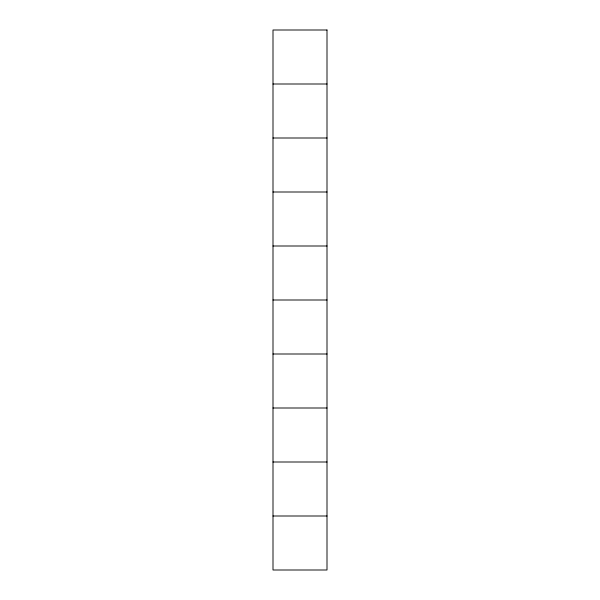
<?xml version="1.0" encoding="UTF-8"?>
<svg xmlns="http://www.w3.org/2000/svg" width="600" height="600" viewBox="0 0 600 600"><rect width="100%" height="100%" fill="white"/><g stroke="black" fill="none" stroke-linecap="round" stroke-linejoin="round"><path stroke-width="0.9" d="M273 84L327 84M273 138L327 138M273 192L327 192M273 246L327 246M273 300L327 300M273 354L327 354M273 408L327 408M273 462L327 462M273 516L327 516M327 30L273 30L273 570L327 570L327 30"/></g></svg>
